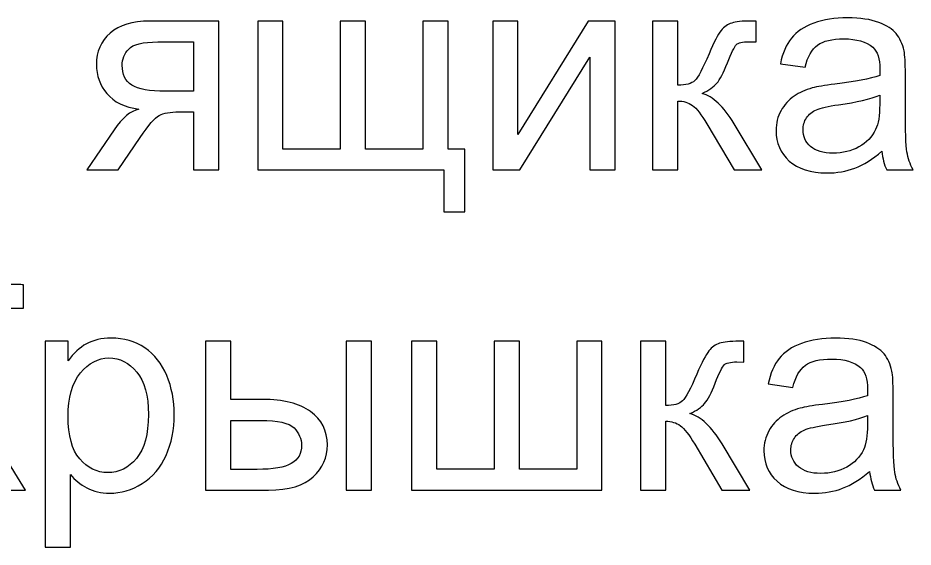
# Model space of a CAD drawing. Header units: centimetres. Extents: x 259 to 610, y 357 to 1252.
# Drawn here: x 379.02 to 390.04, y 1040.43 to 1046.95 of the extents above; entities that cross this region are included whole.
import ezdxf

# ---------------------------------------------------------------- set-up
doc = ezdxf.new("R2010")
doc.units = ezdxf.units.CM
doc.header["$MEASUREMENT"] = 0
doc.layers.add('layer 1', color=7, linetype='Continuous')

msp = doc.modelspace()

# ---------------------------------------------------------------- linework, layer by layer
at = {"layer": 'layer 1', "color": 250}
for points, knots in [([(381.49441, 1046.9065), (381.49441, 1046.9065), (381.49441, 1045.07559), (381.49441, 1045.07559), (381.49441, 1045.07559), (381.49441, 1045.07559), (381.18397, 1045.07559), (381.18397, 1045.07559), (381.18397, 1045.07559), (381.18397, 1045.07559), (381.18397, 1045.7882), (381.18397, 1045.7882), (381.18397, 1045.7882), (381.18397, 1045.7882), (381.00523, 1045.7882), (381.00523, 1045.7882), (381.00523, 1045.7882), (380.89645, 1045.7882), (380.81532, 1045.77409), (380.76181, 1045.74528), (380.76181, 1045.74528), (380.70831, 1045.71647), (380.63011, 1045.62651), (380.52721, 1045.47423), (380.52721, 1045.47423), (380.52721, 1045.47423), (380.2544, 1045.07559), (380.2544, 1045.07559), (380.2544, 1045.07559), (380.2544, 1045.07559), (379.86987, 1045.07559), (379.86987, 1045.07559), (379.86987, 1045.07559), (379.86987, 1045.07559), (380.20501, 1045.56713), (380.20501, 1045.56713), (380.20501, 1045.56713), (380.30732, 1045.71764), (380.40962, 1045.80231), (380.51134, 1045.82171), (380.51134, 1045.82171), (380.33436, 1045.84582), (380.20266, 1045.90991), (380.11682, 1046.01339), (380.11682, 1046.01339), (380.03097, 1046.11687), (379.98805, 1046.23623), (379.98805, 1046.37087), (379.98805, 1046.37087), (379.98805, 1046.53021), (380.04391, 1046.65897), (380.15621, 1046.75775), (380.15621, 1046.75775), (380.26851, 1046.85711), (380.43138, 1046.9065), (380.64422, 1046.9065), (380.64422, 1046.9065), (380.64422, 1046.9065), (381.49441, 1046.9065), (381.49441, 1046.9065)], [0, 0, 0, 0, 0.0625, 0.0625, 0.0625, 0.0625, 0.125, 0.125, 0.125, 0.125, 0.1875, 0.1875, 0.1875, 0.1875, 0.25, 0.25, 0.25, 0.25, 0.3125, 0.3125, 0.3125, 0.3125, 0.375, 0.375, 0.375, 0.375, 0.4375, 0.4375, 0.4375, 0.4375, 0.5, 0.5, 0.5, 0.5, 0.5625, 0.5625, 0.5625, 0.5625, 0.625, 0.625, 0.625, 0.625, 0.6875, 0.6875, 0.6875, 0.6875, 0.75, 0.75, 0.75, 0.75, 0.8125, 0.8125, 0.8125, 0.8125, 0.875, 0.875, 0.875, 0.875, 1, 1, 1, 1]), ([(381.97243, 1046.9065), (381.97243, 1046.9065), (382.28287, 1046.9065), (382.28287, 1046.9065), (382.28287, 1046.9065), (382.28287, 1046.9065), (382.28287, 1045.32959), (382.28287, 1045.32959), (382.28287, 1045.32959), (382.28287, 1045.32959), (382.98842, 1045.32959), (382.98842, 1045.32959), (382.98842, 1045.32959), (382.98842, 1045.32959), (382.98842, 1046.9065), (382.98842, 1046.9065), (382.98842, 1046.9065), (382.98842, 1046.9065), (383.29887, 1046.9065), (383.29887, 1046.9065), (383.29887, 1046.9065), (383.29887, 1046.9065), (383.29887, 1045.32959), (383.29887, 1045.32959), (383.29887, 1045.32959), (383.29887, 1045.32959), (384.00442, 1045.32959), (384.00442, 1045.32959), (384.00442, 1045.32959), (384.00442, 1045.32959), (384.00442, 1046.9065), (384.00442, 1046.9065), (384.00442, 1046.9065), (384.00442, 1046.9065), (384.31487, 1046.9065), (384.31487, 1046.9065), (384.31487, 1046.9065), (384.31487, 1046.9065), (384.31487, 1045.32959), (384.31487, 1045.32959), (384.31487, 1045.32959), (384.31487, 1045.32959), (384.51948, 1045.32959), (384.51948, 1045.32959), (384.51948, 1045.32959), (384.51948, 1045.32959), (384.51948, 1044.55701), (384.51948, 1044.55701), (384.51948, 1044.55701), (384.51948, 1044.55701), (384.26195, 1044.55701), (384.26195, 1044.55701), (384.26195, 1044.55701), (384.26195, 1044.55701), (384.26195, 1045.07559), (384.26195, 1045.07559), (384.26195, 1045.07559), (384.26195, 1045.07559), (381.97243, 1045.07559), (381.97243, 1045.07559), (381.97243, 1045.07559), (381.97243, 1045.07559), (381.97243, 1046.9065), (381.97243, 1046.9065)], [0, 0, 0, 0, 0.05882353, 0.05882353, 0.05882353, 0.05882353, 0.11764706, 0.11764706, 0.11764706, 0.11764706, 0.17647059, 0.17647059, 0.17647059, 0.17647059, 0.23529412, 0.23529412, 0.23529412, 0.23529412, 0.29411765, 0.29411765, 0.29411765, 0.29411765, 0.35294118, 0.35294118, 0.35294118, 0.35294118, 0.41176471, 0.41176471, 0.41176471, 0.41176471, 0.47058824, 0.47058824, 0.47058824, 0.47058824, 0.52941176, 0.52941176, 0.52941176, 0.52941176, 0.58823529, 0.58823529, 0.58823529, 0.58823529, 0.64705882, 0.64705882, 0.64705882, 0.64705882, 0.70588235, 0.70588235, 0.70588235, 0.70588235, 0.76470588, 0.76470588, 0.76470588, 0.76470588, 0.82352941, 0.82352941, 0.82352941, 0.82352941, 0.88235294, 0.88235294, 0.88235294, 0.88235294, 1, 1, 1, 1]), ([(384.86461, 1046.9065), (384.86461, 1046.9065), (385.17506, 1046.9065), (385.17506, 1046.9065), (385.17506, 1046.9065), (385.17506, 1046.9065), (385.17506, 1045.51009), (385.17506, 1045.51009), (385.17506, 1045.51009), (385.17506, 1045.51009), (386.0376, 1046.9065), (386.0376, 1046.9065), (386.0376, 1046.9065), (386.0376, 1046.9065), (386.37097, 1046.9065), (386.37097, 1046.9065), (386.37097, 1046.9065), (386.37097, 1046.9065), (386.37097, 1045.07559), (386.37097, 1045.07559), (386.37097, 1045.07559), (386.37097, 1045.07559), (386.06053, 1045.07559), (386.06053, 1045.07559), (386.06053, 1045.07559), (386.06053, 1045.07559), (386.06053, 1046.46318), (386.06053, 1046.46318), (386.06053, 1046.46318), (386.06053, 1046.46318), (385.19916, 1045.07559), (385.19916, 1045.07559), (385.19916, 1045.07559), (385.19916, 1045.07559), (384.86461, 1045.07559), (384.86461, 1045.07559), (384.86461, 1045.07559), (384.86461, 1045.07559), (384.86461, 1046.9065), (384.86461, 1046.9065)], [0, 0, 0, 0, 0.09090909, 0.09090909, 0.09090909, 0.09090909, 0.18181818, 0.18181818, 0.18181818, 0.18181818, 0.27272727, 0.27272727, 0.27272727, 0.27272727, 0.36363636, 0.36363636, 0.36363636, 0.36363636, 0.45454545, 0.45454545, 0.45454545, 0.45454545, 0.54545455, 0.54545455, 0.54545455, 0.54545455, 0.63636364, 0.63636364, 0.63636364, 0.63636364, 0.72727273, 0.72727273, 0.72727273, 0.72727273, 0.81818182, 0.81818182, 0.81818182, 0.81818182, 1, 1, 1, 1]), ([(386.83194, 1046.9065), (386.83194, 1046.9065), (387.14238, 1046.9065), (387.14238, 1046.9065), (387.14238, 1046.9065), (387.14238, 1046.9065), (387.14238, 1046.11628), (387.14238, 1046.11628), (387.14238, 1046.11628), (387.24116, 1046.11628), (387.31054, 1046.1351), (387.35052, 1046.17331), (387.35052, 1046.17331), (387.38991, 1046.21094), (387.44812, 1046.32089), (387.52573, 1046.50375), (387.52573, 1046.50375), (387.58688, 1046.64839), (387.63627, 1046.74364), (387.6739, 1046.7895), (387.6739, 1046.7895), (387.71211, 1046.83536), (387.75562, 1046.86652), (387.80501, 1046.8824), (387.80501, 1046.8824), (387.85499, 1046.89827), (387.93436, 1046.9065), (388.04314, 1046.9065), (388.04314, 1046.9065), (388.04314, 1046.9065), (388.10546, 1046.9065), (388.10546, 1046.9065), (388.10546, 1046.9065), (388.10546, 1046.9065), (388.10546, 1046.65074), (388.10546, 1046.65074), (388.10546, 1046.65074), (388.10546, 1046.65074), (388.01903, 1046.6525), (388.01903, 1046.6525), (388.01903, 1046.6525), (387.9373, 1046.6525), (387.88497, 1046.64016), (387.86204, 1046.61605), (387.86204, 1046.61605), (387.83794, 1046.59077), (387.8009, 1046.51551), (387.75151, 1046.39027), (387.75151, 1046.39027), (387.70447, 1046.27033), (387.66155, 1046.18743), (387.62216, 1046.14156), (387.62216, 1046.14156), (387.58335, 1046.0957), (387.52279, 1046.05396), (387.44106, 1046.01574), (387.44106, 1046.01574), (387.57453, 1045.97988), (387.70623, 1045.85582), (387.83559, 1045.64297), (387.83559, 1045.64297), (387.83559, 1045.64297), (388.17602, 1045.07559), (388.17602, 1045.07559), (388.17602, 1045.07559), (388.17602, 1045.07559), (387.835, 1045.07559), (387.835, 1045.07559), (387.835, 1045.07559), (387.835, 1045.07559), (387.49927, 1045.64121), (387.49927, 1045.64121), (387.49927, 1045.64121), (387.43166, 1045.75586), (387.37286, 1045.83112), (387.32288, 1045.86757), (387.32288, 1045.86757), (387.27232, 1045.90403), (387.21235, 1045.92225), (387.14238, 1045.92225), (387.14238, 1045.92225), (387.14238, 1045.92225), (387.14238, 1045.07559), (387.14238, 1045.07559), (387.14238, 1045.07559), (387.14238, 1045.07559), (386.83194, 1045.07559), (386.83194, 1045.07559), (386.83194, 1045.07559), (386.83194, 1045.07559), (386.83194, 1046.9065), (386.83194, 1046.9065)], [0, 0, 0, 0, 0.04166667, 0.04166667, 0.04166667, 0.04166667, 0.08333333, 0.08333333, 0.08333333, 0.08333333, 0.125, 0.125, 0.125, 0.125, 0.16666667, 0.16666667, 0.16666667, 0.16666667, 0.20833333, 0.20833333, 0.20833333, 0.20833333, 0.25, 0.25, 0.25, 0.25, 0.29166667, 0.29166667, 0.29166667, 0.29166667, 0.33333333, 0.33333333, 0.33333333, 0.33333333, 0.375, 0.375, 0.375, 0.375, 0.41666667, 0.41666667, 0.41666667, 0.41666667, 0.45833333, 0.45833333, 0.45833333, 0.45833333, 0.5, 0.5, 0.5, 0.5, 0.54166667, 0.54166667, 0.54166667, 0.54166667, 0.58333333, 0.58333333, 0.58333333, 0.58333333, 0.625, 0.625, 0.625, 0.625, 0.66666667, 0.66666667, 0.66666667, 0.66666667, 0.70833333, 0.70833333, 0.70833333, 0.70833333, 0.75, 0.75, 0.75, 0.75, 0.79166667, 0.79166667, 0.79166667, 0.79166667, 0.83333333, 0.83333333, 0.83333333, 0.83333333, 0.875, 0.875, 0.875, 0.875, 0.91666667, 0.91666667, 0.91666667, 0.91666667, 1, 1, 1, 1]), ([(389.65239, 1045.3049), (389.53715, 1045.20671), (389.42602, 1045.13791), (389.3196, 1045.09734), (389.3196, 1045.09734), (389.21318, 1045.05678), (389.09911, 1045.03678), (388.97682, 1045.03678), (388.97682, 1045.03678), (388.77574, 1045.03678), (388.6211, 1045.08559), (388.51292, 1045.18377), (388.51292, 1045.18377), (388.40473, 1045.28138), (388.35064, 1045.40661), (388.35064, 1045.55889), (388.35064, 1045.55889), (388.35064, 1045.64826), (388.37122, 1045.72999), (388.41179, 1045.80407), (388.41179, 1045.80407), (388.45295, 1045.87816), (388.50645, 1045.93695), (388.5723, 1045.98164), (388.5723, 1045.98164), (388.63874, 1046.02632), (388.71282, 1046.06043), (388.79573, 1046.08336), (388.79573, 1046.08336), (388.85687, 1046.09923), (388.94918, 1046.11452), (389.07207, 1046.12981), (389.07207, 1046.12981), (389.32254, 1046.1592), (389.50775, 1046.19507), (389.62593, 1046.23623), (389.62593, 1046.23623), (389.6271, 1046.27856), (389.62769, 1046.30561), (389.62769, 1046.31678), (389.62769, 1046.31678), (389.62769, 1046.4426), (389.59829, 1046.53138), (389.5395, 1046.58312), (389.5395, 1046.58312), (389.46012, 1046.65309), (389.34194, 1046.68778), (389.18555, 1046.68778), (389.18555, 1046.68778), (389.03914, 1046.68778), (388.93096, 1046.66191), (388.86158, 1046.61076), (388.86158, 1046.61076), (388.79161, 1046.55961), (388.74046, 1046.46906), (388.70694, 1046.33853), (388.70694, 1046.33853), (388.70694, 1046.33853), (388.40356, 1046.38086), (388.40356, 1046.38086), (388.40356, 1046.38086), (388.43119, 1046.5108), (388.47646, 1046.61605), (388.53996, 1046.69601), (388.53996, 1046.69601), (388.60346, 1046.77598), (388.69519, 1046.83712), (388.81513, 1046.88063), (388.81513, 1046.88063), (388.93449, 1046.92355), (389.07383, 1046.94531), (389.23141, 1046.94531), (389.23141, 1046.94531), (389.3878, 1046.94531), (389.51539, 1046.92708), (389.61358, 1046.89004), (389.61358, 1046.89004), (389.71118, 1046.853), (389.7835, 1046.80714), (389.82936, 1046.75128), (389.82936, 1046.75128), (389.87522, 1046.69542), (389.90756, 1046.62487), (389.92638, 1046.53961), (389.92638, 1046.53961), (389.93637, 1046.4867), (389.94166, 1046.39145), (389.94166, 1046.25445), (389.94166, 1046.25445), (389.94166, 1046.25445), (389.94166, 1045.84288), (389.94166, 1045.84288), (389.94166, 1045.84288), (389.94166, 1045.55537), (389.94813, 1045.37369), (389.96107, 1045.29666), (389.96107, 1045.29666), (389.97341, 1045.21964), (389.99928, 1045.14615), (390.03691, 1045.07559), (390.03691, 1045.07559), (390.03691, 1045.07559), (389.71236, 1045.07559), (389.71236, 1045.07559), (389.71236, 1045.07559), (389.6812, 1045.14085), (389.66121, 1045.21729), (389.65239, 1045.3049)], [0, 0, 0, 0, 0.03571429, 0.03571429, 0.03571429, 0.03571429, 0.07142857, 0.07142857, 0.07142857, 0.07142857, 0.10714286, 0.10714286, 0.10714286, 0.10714286, 0.14285714, 0.14285714, 0.14285714, 0.14285714, 0.17857143, 0.17857143, 0.17857143, 0.17857143, 0.21428571, 0.21428571, 0.21428571, 0.21428571, 0.25, 0.25, 0.25, 0.25, 0.28571429, 0.28571429, 0.28571429, 0.28571429, 0.32142857, 0.32142857, 0.32142857, 0.32142857, 0.35714286, 0.35714286, 0.35714286, 0.35714286, 0.39285714, 0.39285714, 0.39285714, 0.39285714, 0.42857143, 0.42857143, 0.42857143, 0.42857143, 0.46428571, 0.46428571, 0.46428571, 0.46428571, 0.5, 0.5, 0.5, 0.5, 0.53571429, 0.53571429, 0.53571429, 0.53571429, 0.57142857, 0.57142857, 0.57142857, 0.57142857, 0.60714286, 0.60714286, 0.60714286, 0.60714286, 0.64285714, 0.64285714, 0.64285714, 0.64285714, 0.67857143, 0.67857143, 0.67857143, 0.67857143, 0.71428571, 0.71428571, 0.71428571, 0.71428571, 0.75, 0.75, 0.75, 0.75, 0.78571429, 0.78571429, 0.78571429, 0.78571429, 0.82142857, 0.82142857, 0.82142857, 0.82142857, 0.85714286, 0.85714286, 0.85714286, 0.85714286, 0.89285714, 0.89285714, 0.89285714, 0.89285714, 0.92857143, 0.92857143, 0.92857143, 0.92857143, 1, 1, 1, 1]), ([(381.18397, 1046.64898), (381.18397, 1046.64898), (380.743, 1046.64898), (380.743, 1046.64898), (380.743, 1046.64898), (380.55838, 1046.64898), (380.43902, 1046.62017), (380.38552, 1046.56255), (380.38552, 1046.56255), (380.33201, 1046.50492), (380.30555, 1046.43731), (380.30555, 1046.36029), (380.30555, 1046.36029), (380.30555, 1046.25093), (380.34495, 1046.17037), (380.42373, 1046.11922), (380.42373, 1046.11922), (380.50193, 1046.06807), (380.64128, 1046.0422), (380.84119, 1046.0422), (380.84119, 1046.0422), (380.84119, 1046.0422), (381.18397, 1046.0422), (381.18397, 1046.0422), (381.18397, 1046.0422), (381.18397, 1046.0422), (381.18397, 1046.64898), (381.18397, 1046.64898)], [0, 0, 0, 0, 0.125, 0.125, 0.125, 0.125, 0.25, 0.25, 0.25, 0.25, 0.375, 0.375, 0.375, 0.375, 0.5, 0.5, 0.5, 0.5, 0.625, 0.625, 0.625, 0.625, 0.75, 0.75, 0.75, 0.75, 1, 1, 1, 1]), ([(389.62769, 1045.99281), (389.5148, 1045.94695), (389.34547, 1045.90814), (389.11969, 1045.87639), (389.11969, 1045.87639), (388.99152, 1045.85817), (388.90097, 1045.83759), (388.84806, 1045.81466), (388.84806, 1045.81466), (388.79514, 1045.79173), (388.75457, 1045.75821), (388.72576, 1045.7147), (388.72576, 1045.7147), (388.69695, 1045.67061), (388.68225, 1045.62181), (388.68225, 1045.56771), (388.68225, 1045.56771), (388.68225, 1045.48599), (388.71341, 1045.4172), (388.77632, 1045.36252), (388.77632, 1045.36252), (388.83924, 1045.30783), (388.93096, 1045.2802), (389.05149, 1045.2802), (389.05149, 1045.2802), (389.17085, 1045.2802), (389.27727, 1045.30607), (389.37075, 1045.3584), (389.37075, 1045.3584), (389.46365, 1045.41014), (389.53244, 1045.48128), (389.57595, 1045.57124), (389.57595, 1045.57124), (389.60947, 1045.64121), (389.62593, 1045.7441), (389.62593, 1045.87992), (389.62593, 1045.87992), (389.62593, 1045.87992), (389.62769, 1045.99281), (389.62769, 1045.99281)], [0, 0, 0, 0, 0.09090909, 0.09090909, 0.09090909, 0.09090909, 0.18181818, 0.18181818, 0.18181818, 0.18181818, 0.27272727, 0.27272727, 0.27272727, 0.27272727, 0.36363636, 0.36363636, 0.36363636, 0.36363636, 0.45454545, 0.45454545, 0.45454545, 0.45454545, 0.54545455, 0.54545455, 0.54545455, 0.54545455, 0.63636364, 0.63636364, 0.63636364, 0.63636364, 0.72727273, 0.72727273, 0.72727273, 0.72727273, 0.81818182, 0.81818182, 0.81818182, 0.81818182, 1, 1, 1, 1]), ([(377.34867, 1043.66036), (377.34867, 1043.66036), (377.68381, 1043.66036), (377.68381, 1043.66036), (377.68381, 1043.66036), (377.68381, 1043.66036), (377.68381, 1042.55264), (377.68381, 1042.55264), (377.68381, 1042.55264), (377.83609, 1042.55264), (377.94369, 1042.58263), (378.00543, 1042.64201), (378.00543, 1042.64201), (378.06775, 1042.7014), (378.14654, 1042.84368), (378.24296, 1043.06946), (378.24296, 1043.06946), (378.31293, 1043.23585), (378.37055, 1043.35286), (378.41641, 1043.42106), (378.41641, 1043.42106), (378.46169, 1043.48985), (378.52636, 1043.54747), (378.61044, 1043.59392), (378.61044, 1043.59392), (378.69393, 1043.64037), (378.78683, 1043.66389), (378.88796, 1043.66389), (378.88796, 1043.66389), (379.01672, 1043.66389), (379.08434, 1043.66272), (379.09139, 1043.66036), (379.09139, 1043.66036), (379.09139, 1043.66036), (379.09139, 1043.37109), (379.09139, 1043.37109), (379.09139, 1043.37109), (379.07963, 1043.37109), (379.05729, 1043.37167), (379.02436, 1043.37285), (379.02436, 1043.37285), (378.98732, 1043.37403), (378.96498, 1043.37461), (378.95675, 1043.37461), (378.95675, 1043.37461), (378.85033, 1043.37461), (378.77095, 1043.34874), (378.71921, 1043.297), (378.71921, 1043.297), (378.6663, 1043.24526), (378.60632, 1043.13473), (378.53812, 1042.96598), (378.53812, 1042.96598), (378.45345, 1042.75196), (378.38172, 1042.61673), (378.32293, 1042.56087), (378.32293, 1042.56087), (378.26472, 1042.50561), (378.19416, 1042.46092), (378.11302, 1042.42741), (378.11302, 1042.42741), (378.27589, 1042.38272), (378.43699, 1042.23162), (378.59574, 1041.97527), (378.59574, 1041.97527), (378.59574, 1041.97527), (379.11609, 1041.13448), (379.11609, 1041.13448), (379.11609, 1041.13448), (379.11609, 1041.13448), (378.70099, 1041.13448), (378.70099, 1041.13448), (378.70099, 1041.13448), (378.70099, 1041.13448), (378.27707, 1041.81887), (378.27707, 1041.81887), (378.27707, 1041.81887), (378.16124, 1042.00878), (378.06422, 1042.13931), (377.98661, 1042.20986), (377.98661, 1042.20986), (377.90841, 1042.28101), (377.80787, 1042.31628), (377.68381, 1042.31628), (377.68381, 1042.31628), (377.68381, 1042.31628), (377.68381, 1041.13448), (377.68381, 1041.13448), (377.68381, 1041.13448), (377.68381, 1041.13448), (377.34867, 1041.13448), (377.34867, 1041.13448), (377.34867, 1041.13448), (377.34867, 1041.13448), (377.34867, 1043.66036), (377.34867, 1043.66036)], [0, 0, 0, 0, 0.04, 0.04, 0.04, 0.04, 0.08, 0.08, 0.08, 0.08, 0.12, 0.12, 0.12, 0.12, 0.16, 0.16, 0.16, 0.16, 0.2, 0.2, 0.2, 0.2, 0.24, 0.24, 0.24, 0.24, 0.28, 0.28, 0.28, 0.28, 0.32, 0.32, 0.32, 0.32, 0.36, 0.36, 0.36, 0.36, 0.4, 0.4, 0.4, 0.4, 0.44, 0.44, 0.44, 0.44, 0.48, 0.48, 0.48, 0.48, 0.52, 0.52, 0.52, 0.52, 0.56, 0.56, 0.56, 0.56, 0.6, 0.6, 0.6, 0.6, 0.64, 0.64, 0.64, 0.64, 0.68, 0.68, 0.68, 0.68, 0.72, 0.72, 0.72, 0.72, 0.76, 0.76, 0.76, 0.76, 0.8, 0.8, 0.8, 0.8, 0.84, 0.84, 0.84, 0.84, 0.88, 0.88, 0.88, 0.88, 0.92, 0.92, 0.92, 0.92, 1, 1, 1, 1]), ([(379.35774, 1040.43245), (379.35774, 1040.43245), (379.35774, 1042.96539), (379.35774, 1042.96539), (379.35774, 1042.96539), (379.35774, 1042.96539), (379.63996, 1042.96539), (379.63996, 1042.96539), (379.63996, 1042.96539), (379.63996, 1042.96539), (379.63996, 1042.72492), (379.63996, 1042.72492), (379.63996, 1042.72492), (379.7064, 1042.81781), (379.78166, 1042.88778), (379.86574, 1042.93423), (379.86574, 1042.93423), (379.94923, 1042.98068), (380.05095, 1043.0042), (380.17031, 1043.0042), (380.17031, 1043.0042), (380.3267, 1043.0042), (380.46429, 1042.96422), (380.58364, 1042.88367), (380.58364, 1042.88367), (380.703, 1042.8037), (380.79296, 1042.69023), (380.85411, 1042.54441), (380.85411, 1042.54441), (380.91467, 1042.39801), (380.94524, 1042.23808), (380.94524, 1042.06346), (380.94524, 1042.06346), (380.94524, 1041.87708), (380.91173, 1041.70892), (380.8447, 1041.55899), (380.8447, 1041.55899), (380.77767, 1041.40965), (380.68007, 1041.29499), (380.55189, 1041.21503), (380.55189, 1041.21503), (380.42431, 1041.13566), (380.28966, 1041.09567), (380.14855, 1041.09567), (380.14855, 1041.09567), (380.04507, 1041.09567), (379.95217, 1041.11743), (379.87045, 1041.16094), (379.87045, 1041.16094), (379.78813, 1041.20445), (379.7211, 1041.25913), (379.66819, 1041.32557), (379.66819, 1041.32557), (379.66819, 1041.32557), (379.66819, 1040.43245), (379.66819, 1040.43245), (379.66819, 1040.43245), (379.66819, 1040.43245), (379.35774, 1040.43245), (379.35774, 1040.43245)], [0, 0, 0, 0, 0.0625, 0.0625, 0.0625, 0.0625, 0.125, 0.125, 0.125, 0.125, 0.1875, 0.1875, 0.1875, 0.1875, 0.25, 0.25, 0.25, 0.25, 0.3125, 0.3125, 0.3125, 0.3125, 0.375, 0.375, 0.375, 0.375, 0.4375, 0.4375, 0.4375, 0.4375, 0.5, 0.5, 0.5, 0.5, 0.5625, 0.5625, 0.5625, 0.5625, 0.625, 0.625, 0.625, 0.625, 0.6875, 0.6875, 0.6875, 0.6875, 0.75, 0.75, 0.75, 0.75, 0.8125, 0.8125, 0.8125, 0.8125, 0.875, 0.875, 0.875, 0.875, 1, 1, 1, 1]), ([(389.50244, 1041.36379), (389.3872, 1041.2656), (389.27607, 1041.1968), (389.16965, 1041.15623), (389.16965, 1041.15623), (389.06323, 1041.11567), (388.94916, 1041.09567), (388.82687, 1041.09567), (388.82687, 1041.09567), (388.62579, 1041.09567), (388.47115, 1041.14448), (388.36297, 1041.24266), (388.36297, 1041.24266), (388.25478, 1041.34027), (388.20069, 1041.4655), (388.20069, 1041.61778), (388.20069, 1041.61778), (388.20069, 1041.70715), (388.22127, 1041.78888), (388.26184, 1041.86296), (388.26184, 1041.86296), (388.303, 1041.93705), (388.3565, 1041.99584), (388.42235, 1042.04053), (388.42235, 1042.04053), (388.48879, 1042.08521), (388.56287, 1042.11932), (388.64578, 1042.14225), (388.64578, 1042.14225), (388.70692, 1042.15812), (388.79923, 1042.17341), (388.92212, 1042.1887), (388.92212, 1042.1887), (389.17259, 1042.21809), (389.3578, 1042.25396), (389.47598, 1042.29512), (389.47598, 1042.29512), (389.47715, 1042.33745), (389.47774, 1042.3645), (389.47774, 1042.37567), (389.47774, 1042.37567), (389.47774, 1042.50149), (389.44834, 1042.59027), (389.38955, 1042.64201), (389.38955, 1042.64201), (389.31017, 1042.71198), (389.19199, 1042.74667), (389.0356, 1042.74667), (389.0356, 1042.74667), (388.88919, 1042.74667), (388.78101, 1042.7208), (388.71163, 1042.66965), (388.71163, 1042.66965), (388.64166, 1042.6185), (388.59051, 1042.52795), (388.55699, 1042.39742), (388.55699, 1042.39742), (388.55699, 1042.39742), (388.25361, 1042.43975), (388.25361, 1042.43975), (388.25361, 1042.43975), (388.28124, 1042.56969), (388.32651, 1042.67494), (388.39001, 1042.7549), (388.39001, 1042.7549), (388.45351, 1042.83487), (388.54524, 1042.89601), (388.66518, 1042.93952), (388.66518, 1042.93952), (388.78454, 1042.98244), (388.92388, 1043.0042), (389.08146, 1043.0042), (389.08146, 1043.0042), (389.23785, 1043.0042), (389.36544, 1042.98597), (389.46363, 1042.94893), (389.46363, 1042.94893), (389.56123, 1042.91189), (389.63355, 1042.86603), (389.67941, 1042.81017), (389.67941, 1042.81017), (389.72527, 1042.75431), (389.75761, 1042.68376), (389.77643, 1042.5985), (389.77643, 1042.5985), (389.78642, 1042.54559), (389.79171, 1042.45034), (389.79171, 1042.31334), (389.79171, 1042.31334), (389.79171, 1042.31334), (389.79171, 1041.90177), (389.79171, 1041.90177), (389.79171, 1041.90177), (389.79171, 1041.61426), (389.79818, 1041.43258), (389.81112, 1041.35555), (389.81112, 1041.35555), (389.82346, 1041.27853), (389.84933, 1041.20504), (389.88696, 1041.13448), (389.88696, 1041.13448), (389.88696, 1041.13448), (389.56241, 1041.13448), (389.56241, 1041.13448), (389.56241, 1041.13448), (389.53125, 1041.19974), (389.51126, 1041.27618), (389.50244, 1041.36379)], [0, 0, 0, 0, 0.03571429, 0.03571429, 0.03571429, 0.03571429, 0.07142857, 0.07142857, 0.07142857, 0.07142857, 0.10714286, 0.10714286, 0.10714286, 0.10714286, 0.14285714, 0.14285714, 0.14285714, 0.14285714, 0.17857143, 0.17857143, 0.17857143, 0.17857143, 0.21428571, 0.21428571, 0.21428571, 0.21428571, 0.25, 0.25, 0.25, 0.25, 0.28571429, 0.28571429, 0.28571429, 0.28571429, 0.32142857, 0.32142857, 0.32142857, 0.32142857, 0.35714286, 0.35714286, 0.35714286, 0.35714286, 0.39285714, 0.39285714, 0.39285714, 0.39285714, 0.42857143, 0.42857143, 0.42857143, 0.42857143, 0.46428571, 0.46428571, 0.46428571, 0.46428571, 0.5, 0.5, 0.5, 0.5, 0.53571429, 0.53571429, 0.53571429, 0.53571429, 0.57142857, 0.57142857, 0.57142857, 0.57142857, 0.60714286, 0.60714286, 0.60714286, 0.60714286, 0.64285714, 0.64285714, 0.64285714, 0.64285714, 0.67857143, 0.67857143, 0.67857143, 0.67857143, 0.71428571, 0.71428571, 0.71428571, 0.71428571, 0.75, 0.75, 0.75, 0.75, 0.78571429, 0.78571429, 0.78571429, 0.78571429, 0.82142857, 0.82142857, 0.82142857, 0.82142857, 0.85714286, 0.85714286, 0.85714286, 0.85714286, 0.89285714, 0.89285714, 0.89285714, 0.89285714, 0.92857143, 0.92857143, 0.92857143, 0.92857143, 1, 1, 1, 1]), ([(381.33036, 1042.96539), (381.33036, 1042.96539), (381.6408, 1042.96539), (381.6408, 1042.96539), (381.6408, 1042.96539), (381.6408, 1042.96539), (381.6408, 1042.24926), (381.6408, 1042.24926), (381.6408, 1042.24926), (381.6408, 1042.24926), (382.03238, 1042.24926), (382.03238, 1042.24926), (382.03238, 1042.24926), (382.28815, 1042.24926), (382.48452, 1042.19987), (382.6227, 1042.1005), (382.6227, 1042.1005), (382.76087, 1042.00114), (382.82966, 1041.86414), (382.82966, 1041.68952), (382.82966, 1041.68952), (382.82966, 1041.53665), (382.77204, 1041.40612), (382.6568, 1041.29735), (382.6568, 1041.29735), (382.54156, 1041.18857), (382.35753, 1041.13448), (382.10411, 1041.13448), (382.10411, 1041.13448), (382.10411, 1041.13448), (381.33036, 1041.13448), (381.33036, 1041.13448), (381.33036, 1041.13448), (381.33036, 1041.13448), (381.33036, 1042.96539), (381.33036, 1042.96539)], [0, 0, 0, 0, 0.1, 0.1, 0.1, 0.1, 0.2, 0.2, 0.2, 0.2, 0.3, 0.3, 0.3, 0.3, 0.4, 0.4, 0.4, 0.4, 0.5, 0.5, 0.5, 0.5, 0.6, 0.6, 0.6, 0.6, 0.7, 0.7, 0.7, 0.7, 0.8, 0.8, 0.8, 0.8, 1, 1, 1, 1]), ([(383.06249, 1042.96539), (383.06249, 1042.96539), (383.37293, 1042.96539), (383.37293, 1042.96539), (383.37293, 1042.96539), (383.37293, 1042.96539), (383.37293, 1041.13448), (383.37293, 1041.13448), (383.37293, 1041.13448), (383.37293, 1041.13448), (383.06249, 1041.13448), (383.06249, 1041.13448), (383.06249, 1041.13448), (383.06249, 1041.13448), (383.06249, 1042.96539), (383.06249, 1042.96539)], [0, 0, 0, 0, 0.2, 0.2, 0.2, 0.2, 0.4, 0.4, 0.4, 0.4, 0.6, 0.6, 0.6, 0.6, 1, 1, 1, 1]), ([(383.86624, 1042.96539), (383.86624, 1042.96539), (384.17668, 1042.96539), (384.17668, 1042.96539), (384.17668, 1042.96539), (384.17668, 1042.96539), (384.17668, 1041.39201), (384.17668, 1041.39201), (384.17668, 1041.39201), (384.17668, 1041.39201), (384.88223, 1041.39201), (384.88223, 1041.39201), (384.88223, 1041.39201), (384.88223, 1041.39201), (384.88223, 1042.96539), (384.88223, 1042.96539), (384.88223, 1042.96539), (384.88223, 1042.96539), (385.19268, 1042.96539), (385.19268, 1042.96539), (385.19268, 1042.96539), (385.19268, 1042.96539), (385.19268, 1041.39201), (385.19268, 1041.39201), (385.19268, 1041.39201), (385.19268, 1041.39201), (385.89823, 1041.39201), (385.89823, 1041.39201), (385.89823, 1041.39201), (385.89823, 1041.39201), (385.89823, 1042.96539), (385.89823, 1042.96539), (385.89823, 1042.96539), (385.89823, 1042.96539), (386.20868, 1042.96539), (386.20868, 1042.96539), (386.20868, 1042.96539), (386.20868, 1042.96539), (386.20868, 1041.13448), (386.20868, 1041.13448), (386.20868, 1041.13448), (386.20868, 1041.13448), (383.86624, 1041.13448), (383.86624, 1041.13448), (383.86624, 1041.13448), (383.86624, 1041.13448), (383.86624, 1042.96539), (383.86624, 1042.96539)], [0, 0, 0, 0, 0.07692308, 0.07692308, 0.07692308, 0.07692308, 0.15384615, 0.15384615, 0.15384615, 0.15384615, 0.23076923, 0.23076923, 0.23076923, 0.23076923, 0.30769231, 0.30769231, 0.30769231, 0.30769231, 0.38461538, 0.38461538, 0.38461538, 0.38461538, 0.46153846, 0.46153846, 0.46153846, 0.46153846, 0.53846154, 0.53846154, 0.53846154, 0.53846154, 0.61538462, 0.61538462, 0.61538462, 0.61538462, 0.69230769, 0.69230769, 0.69230769, 0.69230769, 0.76923077, 0.76923077, 0.76923077, 0.76923077, 0.84615385, 0.84615385, 0.84615385, 0.84615385, 1, 1, 1, 1]), ([(386.68199, 1042.96539), (386.68199, 1042.96539), (386.99243, 1042.96539), (386.99243, 1042.96539), (386.99243, 1042.96539), (386.99243, 1042.96539), (386.99243, 1042.17517), (386.99243, 1042.17517), (386.99243, 1042.17517), (387.09121, 1042.17517), (387.16059, 1042.19399), (387.20057, 1042.2322), (387.20057, 1042.2322), (387.23996, 1042.26983), (387.29817, 1042.37978), (387.37578, 1042.56264), (387.37578, 1042.56264), (387.43693, 1042.70728), (387.48632, 1042.80253), (387.52395, 1042.84839), (387.52395, 1042.84839), (387.56216, 1042.89425), (387.60567, 1042.92541), (387.65506, 1042.94129), (387.65506, 1042.94129), (387.70504, 1042.95716), (387.78441, 1042.96539), (387.89319, 1042.96539), (387.89319, 1042.96539), (387.89319, 1042.96539), (387.95551, 1042.96539), (387.95551, 1042.96539), (387.95551, 1042.96539), (387.95551, 1042.96539), (387.95551, 1042.70963), (387.95551, 1042.70963), (387.95551, 1042.70963), (387.95551, 1042.70963), (387.86908, 1042.71139), (387.86908, 1042.71139), (387.86908, 1042.71139), (387.78735, 1042.71139), (387.73502, 1042.69905), (387.71209, 1042.67494), (387.71209, 1042.67494), (387.68799, 1042.64966), (387.65095, 1042.5744), (387.60156, 1042.44916), (387.60156, 1042.44916), (387.55452, 1042.32922), (387.5116, 1042.24632), (387.47221, 1042.20045), (387.47221, 1042.20045), (387.4334, 1042.15459), (387.37284, 1042.11285), (387.29111, 1042.07463), (387.29111, 1042.07463), (387.42458, 1042.03877), (387.55628, 1041.91471), (387.68564, 1041.70186), (387.68564, 1041.70186), (387.68564, 1041.70186), (388.02607, 1041.13448), (388.02607, 1041.13448), (388.02607, 1041.13448), (388.02607, 1041.13448), (387.68505, 1041.13448), (387.68505, 1041.13448), (387.68505, 1041.13448), (387.68505, 1041.13448), (387.34932, 1041.7001), (387.34932, 1041.7001), (387.34932, 1041.7001), (387.28171, 1041.81475), (387.22291, 1041.89001), (387.17293, 1041.92646), (387.17293, 1041.92646), (387.12237, 1041.96292), (387.0624, 1041.98114), (386.99243, 1041.98114), (386.99243, 1041.98114), (386.99243, 1041.98114), (386.99243, 1041.13448), (386.99243, 1041.13448), (386.99243, 1041.13448), (386.99243, 1041.13448), (386.68199, 1041.13448), (386.68199, 1041.13448), (386.68199, 1041.13448), (386.68199, 1041.13448), (386.68199, 1042.96539), (386.68199, 1042.96539)], [0, 0, 0, 0, 0.04166667, 0.04166667, 0.04166667, 0.04166667, 0.08333333, 0.08333333, 0.08333333, 0.08333333, 0.125, 0.125, 0.125, 0.125, 0.16666667, 0.16666667, 0.16666667, 0.16666667, 0.20833333, 0.20833333, 0.20833333, 0.20833333, 0.25, 0.25, 0.25, 0.25, 0.29166667, 0.29166667, 0.29166667, 0.29166667, 0.33333333, 0.33333333, 0.33333333, 0.33333333, 0.375, 0.375, 0.375, 0.375, 0.41666667, 0.41666667, 0.41666667, 0.41666667, 0.45833333, 0.45833333, 0.45833333, 0.45833333, 0.5, 0.5, 0.5, 0.5, 0.54166667, 0.54166667, 0.54166667, 0.54166667, 0.58333333, 0.58333333, 0.58333333, 0.58333333, 0.625, 0.625, 0.625, 0.625, 0.66666667, 0.66666667, 0.66666667, 0.66666667, 0.70833333, 0.70833333, 0.70833333, 0.70833333, 0.75, 0.75, 0.75, 0.75, 0.79166667, 0.79166667, 0.79166667, 0.79166667, 0.83333333, 0.83333333, 0.83333333, 0.83333333, 0.875, 0.875, 0.875, 0.875, 0.91666667, 0.91666667, 0.91666667, 0.91666667, 1, 1, 1, 1]), ([(379.63996, 1042.03877), (379.63996, 1041.80417), (379.68759, 1041.63072), (379.78225, 1041.51842), (379.78225, 1041.51842), (379.8775, 1041.40612), (379.99274, 1041.34967), (380.12797, 1041.34967), (380.12797, 1041.34967), (380.26556, 1041.34967), (380.38315, 1041.40788), (380.48075, 1041.5243), (380.48075, 1041.5243), (380.57894, 1041.64071), (380.62774, 1041.82063), (380.62774, 1042.06464), (380.62774, 1042.06464), (380.62774, 1042.29747), (380.58012, 1042.4715), (380.48428, 1042.58733), (380.48428, 1042.58733), (380.38844, 1042.70316), (380.27438, 1042.76078), (380.1415, 1042.76078), (380.1415, 1042.76078), (380.00979, 1042.76078), (379.89338, 1042.69905), (379.79225, 1042.57616), (379.79225, 1042.57616), (379.69053, 1042.45269), (379.63996, 1042.27395), (379.63996, 1042.03877)], [0, 0, 0, 0, 0.11111111, 0.11111111, 0.11111111, 0.11111111, 0.22222222, 0.22222222, 0.22222222, 0.22222222, 0.33333333, 0.33333333, 0.33333333, 0.33333333, 0.44444444, 0.44444444, 0.44444444, 0.44444444, 0.55555556, 0.55555556, 0.55555556, 0.55555556, 0.66666667, 0.66666667, 0.66666667, 0.66666667, 0.77777778, 0.77777778, 0.77777778, 0.77777778, 1, 1, 1, 1]), ([(389.47774, 1042.0517), (389.36485, 1042.00584), (389.19552, 1041.96703), (388.96974, 1041.93528), (388.96974, 1041.93528), (388.84157, 1041.91706), (388.75102, 1041.89648), (388.69811, 1041.87355), (388.69811, 1041.87355), (388.64519, 1041.85062), (388.60462, 1041.8171), (388.57581, 1041.77359), (388.57581, 1041.77359), (388.547, 1041.7295), (388.5323, 1041.6807), (388.5323, 1041.6266), (388.5323, 1041.6266), (388.5323, 1041.54488), (388.56346, 1041.47609), (388.62637, 1041.42141), (388.62637, 1041.42141), (388.68929, 1041.36672), (388.78101, 1041.33909), (388.90154, 1041.33909), (388.90154, 1041.33909), (389.0209, 1041.33909), (389.12732, 1041.36496), (389.2208, 1041.41729), (389.2208, 1041.41729), (389.3137, 1041.46903), (389.38249, 1041.54017), (389.426, 1041.63013), (389.426, 1041.63013), (389.45952, 1041.7001), (389.47598, 1041.80299), (389.47598, 1041.93881), (389.47598, 1041.93881), (389.47598, 1041.93881), (389.47774, 1042.0517), (389.47774, 1042.0517)], [0, 0, 0, 0, 0.09090909, 0.09090909, 0.09090909, 0.09090909, 0.18181818, 0.18181818, 0.18181818, 0.18181818, 0.27272727, 0.27272727, 0.27272727, 0.27272727, 0.36363636, 0.36363636, 0.36363636, 0.36363636, 0.45454545, 0.45454545, 0.45454545, 0.45454545, 0.54545455, 0.54545455, 0.54545455, 0.54545455, 0.63636364, 0.63636364, 0.63636364, 0.63636364, 0.72727273, 0.72727273, 0.72727273, 0.72727273, 0.81818182, 0.81818182, 0.81818182, 0.81818182, 1, 1, 1, 1]), ([(381.6408, 1041.38848), (381.6408, 1041.38848), (381.96653, 1041.38848), (381.96653, 1041.38848), (381.96653, 1041.38848), (382.16232, 1041.38848), (382.30284, 1041.41259), (382.38634, 1041.4608), (382.38634, 1041.4608), (382.47041, 1041.50901), (382.51216, 1041.58427), (382.51216, 1041.68658), (382.51216, 1041.68658), (382.51216, 1041.76595), (382.481, 1041.83651), (382.41926, 1041.89883), (382.41926, 1041.89883), (382.35694, 1041.96057), (382.21994, 1041.99173), (382.00769, 1041.99173), (382.00769, 1041.99173), (382.00769, 1041.99173), (381.6408, 1041.99173), (381.6408, 1041.99173), (381.6408, 1041.99173), (381.6408, 1041.99173), (381.6408, 1041.38848), (381.6408, 1041.38848)], [0, 0, 0, 0, 0.125, 0.125, 0.125, 0.125, 0.25, 0.25, 0.25, 0.25, 0.375, 0.375, 0.375, 0.375, 0.5, 0.5, 0.5, 0.5, 0.625, 0.625, 0.625, 0.625, 0.75, 0.75, 0.75, 0.75, 1, 1, 1, 1])]:
    msp.add_open_spline(points, degree=3, knots=knots, dxfattribs=at)

doc.saveas('drawing.dxf')
